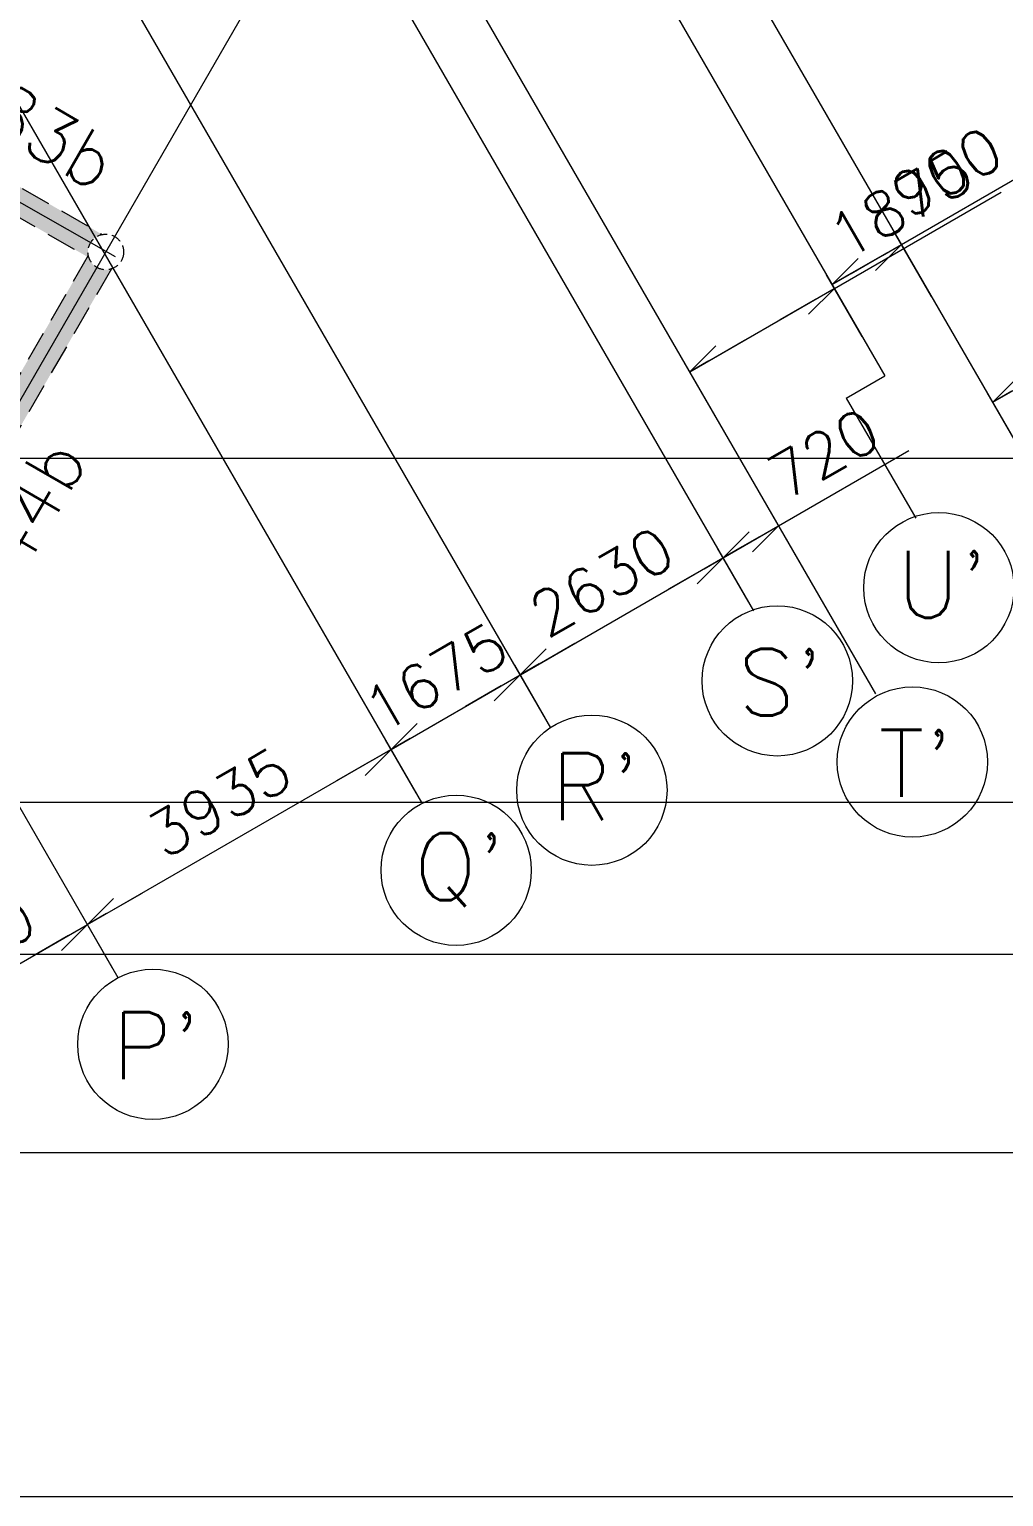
# Model space of a CAD drawing. Extents: x 875770 to 917820, y -160285 to -130585.
# Drawn here: x 915084 to 916177, y -142762 to -141114 of the extents above; entities that cross this region are included whole.
import ezdxf
from ezdxf.enums import TextEntityAlignment as Align
from ezdxf.lldxf.tags import DXFTag

# ---------------------------------------------------------------- set-up
doc = ezdxf.new("R2010")
doc.units = 0
doc.header["$LTSCALE"] = 450
doc.header["$MEASUREMENT"] = 0
doc.header["$PDMODE"] = 34
doc.header["$PDSIZE"] = 75
for name, pattern in [('__HIDDEN__5', [0.375, 0.25, -0.125]), ('CENTER2', [1.125, 0.75, -0.125, 0.125, -0.125]), ('HIDDEN', [0.375, 0.25, -0.125])]:
    doc.linetypes.add(name, pattern=pattern)
for name, color, linetype, lineweight in [('CIVIL_SHADE', 25, 'Continuous', 0), ('CV-CB-BEAM', 7, 'Continuous', 0), ('CV-CB-BEAM_NO1', 4, 'Continuous', 0), ('CV-CB-COLUMN', 3, 'Continuous', 0), ('CV-GRID_NO', 6, 'Continuous', 0), ('DIM', 2, 'Continuous', 0), ('GRID', 8, 'CENTER2', 0)]:
    doc.layers.add(name, color=color, linetype=linetype, lineweight=lineweight)
doc.styles.add('ROMANS', font='romans.shx', dxfattribs={"height": 150})
doc.styles.add('ROMANS_0', font='romans.shx')
doc.styles.add('Style-romans', font='romans.shx')
tags = doc.linetypes.add('ACAD_ISO10W100', pattern=[18.5, 12, -3, 0.5, -3]).pattern_tags.tags
tags[10:11] = [DXFTag(74, 4), DXFTag(75, 0), DXFTag(340, '0'), DXFTag(46, 1.0), DXFTag(50, 0.0), DXFTag(44, 0.0), DXFTag(45, 0.0)]
tags[8:9] = [DXFTag(74, 4), DXFTag(75, 0), DXFTag(340, '0'), DXFTag(46, 1.0), DXFTag(50, 0.0), DXFTag(44, 0.0), DXFTag(45, 0.0)]
tags[6:7] = [DXFTag(74, 4), DXFTag(75, 0), DXFTag(340, '0'), DXFTag(46, 1.0), DXFTag(50, 0.0), DXFTag(44, 0.0), DXFTag(45, 0.0)]
tags[4:5] = [DXFTag(74, 4), DXFTag(75, 0), DXFTag(340, '0'), DXFTag(46, 1.0), DXFTag(50, 0.0), DXFTag(44, 0.0), DXFTag(45, 0.0)]
doc.dimstyles.new('CIVIL KEY', dxfattribs={"dimtxt": 50, "dimasz": 0.165, "dimexe": 12.5, "dimexo": 12.5, "dimgap": 20, "dimtad": 1, "dimdec": 0, "dimlfac": 10, "dimzin": 0, "dimdsep": 46, "dimtxsty": 'ROMANS_0', "dimblk": 'TICK', "dimcen": 0.06, "dimclrd": 256, "dimclre": 2, "dimclrt": 3, "dimadec": 0, "dimazin": 0, "dimtfac": 1, "dimtdec": 0, "dimtofl": 0, "dimtmove": 0, "dimatfit": 3, "dimldrblk": 'TICK', "dimfxl": 1, "dimtolj": 1, "dimtzin": 0, "dimlwd": -1, "dimlwe": -1, "dimarcsym": 0})

# ---------------------------------------------------------------- blocks, each defined once
blk = doc.blocks.new('TICK')
at = {"color": 2, "ltscale": 0.4}
blk.add_line((-150, 0), (-429.4, 0), dxfattribs=at)
at = {"color": 3, "linetype": 'ByBlock'}
for p, q in [((0, 0), (-241.5, -64.7)), ((-150, 0), (0, 0))]:
    blk.add_line(p, q, dxfattribs=at)
blk = doc.blocks.new('*D226')
at = {"layer": 'DEFPOINTS', "color": 0, "linetype": 'Continuous', "transparency": 16777216}
for p in [(916425, -141383.1), (916459.4, -141442.7), (916199.6, -141592.7)]:
    blk.add_point(p, dxfattribs=at)
at = {"layer": 'DIM', "color": 2, "linetype": 'Continuous', "transparency": 16777216}
for p, q in [((916453.1, -141431.9), (916418.7, -141372.3)), ((916193.3, -141581.9), (916158.9, -141522.3))]:
    blk.add_line(p, q, dxfattribs=at)
at = {"layer": 'DIM', "color": 0, "linetype": 'Continuous', "transparency": 16777216}
blk.add_line((916165.3, -141533), (916424.8, -141383.2), dxfattribs=at)
at = {"layer": 'DIM', "color": 0, "linetype": 'Continuous', "transparency": 16777216, "xscale": 0.165, "yscale": 0.165, "zscale": 0.165}
for p, rotation in [((916425, -141383.1), 29.99999999830985), ((916165.2, -141533.1), 209.9999999983098)]:
    blk.add_blockref('TICK', p, dxfattribs=dict(at, rotation=rotation))
at = {"layer": 'DIM', "color": 3, "linetype": 'Continuous', "transparency": 16777216, "insert": (916272.6, -141419.1), "char_height": 50, "attachment_point": 5, "rotation": 30, "style": 'ROMANS_0'}
blk.add_mtext('\\A1;3000', dxfattribs=at)
blk = doc.blocks.new('*D244')
at = {"layer": 'DEFPOINTS', "color": 0, "linetype": 'Continuous', "transparency": 16777216}
for p in [(915862.5, -141707.8), (915896.9, -141767.5), (915669.1, -141899)]:
    blk.add_point(p, dxfattribs=at)
at = {"layer": 'DIM', "color": 2, "linetype": 'Continuous', "transparency": 16777216}
for p, q in [((915890.7, -141756.7), (915856.2, -141697)), ((915662.9, -141888.2), (915628.5, -141828.5))]:
    blk.add_line(p, q, dxfattribs=at)
at = {"layer": 'DIM', "color": 0, "linetype": 'Continuous', "transparency": 16777216}
blk.add_line((915634.9, -141839.3), (915862.3, -141707.9), dxfattribs=at)
at = {"layer": 'DIM', "color": 0, "linetype": 'Continuous', "transparency": 16777216, "xscale": 0.165, "yscale": 0.165, "zscale": 0.165}
for p, rotation in [((915862.5, -141707.8), 29.99999999830985), ((915634.7, -141839.3), 209.9999999983098)]:
    blk.add_blockref('TICK', p, dxfattribs=dict(at, rotation=rotation))
at = {"layer": 'DIM', "color": 3, "linetype": 'Continuous', "transparency": 16777216, "insert": (915726.1, -141734.6), "char_height": 50, "attachment_point": 5, "rotation": 30, "style": 'ROMANS_0'}
blk.add_mtext('\\A1;2630', dxfattribs=at)
blk = doc.blocks.new('*D245')
at = {"layer": 'DEFPOINTS', "color": 0, "linetype": 'Continuous', "transparency": 16777216}
for p in [(915924.8, -141671.8), (915959.3, -141731.5), (915896.9, -141767.5)]:
    blk.add_point(p, dxfattribs=at)
at = {"layer": 'DIM', "color": 0, "linetype": 'Continuous', "transparency": 16777216}
for p, q in [((915924.8, -141671.8), (916071, -141587.5)), ((915862.6, -141707.8), (915924.7, -141671.9))]:
    blk.add_line(p, q, dxfattribs=at)
at = {"layer": 'DIM', "color": 2, "linetype": 'Continuous', "transparency": 16777216}
for p, q in [((915953, -141720.7), (915918.6, -141661)), ((915890.7, -141756.7), (915856.2, -141697))]:
    blk.add_line(p, q, dxfattribs=at)
at = {"layer": 'DIM', "color": 0, "linetype": 'Continuous', "transparency": 16777216, "xscale": 0.165, "yscale": 0.165, "zscale": 0.165}
for p, rotation in [((915862.5, -141707.8), 209.9999999983098), ((915924.8, -141671.8), 29.99999999830985)]:
    blk.add_blockref('TICK', p, dxfattribs=dict(at, rotation=rotation))
at = {"layer": 'DIM', "color": 3, "linetype": 'Continuous', "transparency": 16777216, "insert": (915975.5, -141590.6), "char_height": 50, "attachment_point": 5, "rotation": 30, "style": 'ROMANS_0'}
blk.add_mtext('\\A1;720', dxfattribs=at)
blk = doc.blocks.new('*D246')
at = {"layer": 'DEFPOINTS', "color": 0, "linetype": 'Continuous', "transparency": 16777216}
for p in [(915634.7, -141839.3), (915669.1, -141899), (915524.1, -141982.7)]:
    blk.add_point(p, dxfattribs=at)
at = {"layer": 'DIM', "color": 2, "linetype": 'Continuous', "transparency": 16777216}
for p, q in [((915662.9, -141888.2), (915628.5, -141828.5)), ((915517.8, -141971.9), (915483.4, -141912.3))]:
    blk.add_line(p, q, dxfattribs=at)
at = {"layer": 'DIM', "color": 0, "linetype": 'Continuous', "transparency": 16777216}
blk.add_line((915489.8, -141923), (915634.6, -141839.4), dxfattribs=at)
at = {"layer": 'DIM', "color": 0, "linetype": 'Continuous', "transparency": 16777216, "xscale": 0.165, "yscale": 0.165, "zscale": 0.165}
for p, rotation in [((915634.7, -141839.3), 29.99999999830985), ((915489.7, -141923.1), 209.9999999983098)]:
    blk.add_blockref('TICK', p, dxfattribs=dict(at, rotation=rotation))
at = {"layer": 'DIM', "color": 3, "linetype": 'Continuous', "transparency": 16777216, "insert": (915539.7, -141842.2), "char_height": 50, "attachment_point": 5, "rotation": 30, "style": 'ROMANS_0'}
blk.add_mtext('\\A1;1675', dxfattribs=at)
blk = doc.blocks.new('*D247')
at = {"layer": 'DEFPOINTS', "color": 0, "linetype": 'Continuous', "transparency": 16777216}
for p in [(915489.7, -141923.1), (915524.1, -141982.7), (915183.3, -142179.5)]:
    blk.add_point(p, dxfattribs=at)
at = {"layer": 'DIM', "color": 2, "linetype": 'Continuous', "transparency": 16777216}
for p, q in [((915517.8, -141971.9), (915483.4, -141912.3)), ((915177, -142168.7), (915142.6, -142109))]:
    blk.add_line(p, q, dxfattribs=at)
at = {"layer": 'DIM', "color": 0, "linetype": 'Continuous', "transparency": 16777216}
blk.add_line((915149, -142119.8), (915489.5, -141923.2), dxfattribs=at)
at = {"layer": 'DIM', "color": 0, "linetype": 'Continuous', "transparency": 16777216, "xscale": 0.165, "yscale": 0.165, "zscale": 0.165}
for p, rotation in [((915489.7, -141923.1), 29.99999999830985), ((915148.9, -142119.8), 209.9999999983098)]:
    blk.add_blockref('TICK', p, dxfattribs=dict(at, rotation=rotation))
at = {"layer": 'DIM', "color": 3, "linetype": 'Continuous', "transparency": 16777216, "insert": (915296.8, -141982.5), "char_height": 50, "attachment_point": 5, "rotation": 30, "style": 'ROMANS_0'}
blk.add_mtext('\\A1;3935', dxfattribs=at)
blk = doc.blocks.new('*D265')
at = {"layer": 'DEFPOINTS', "color": 0, "linetype": 'Continuous', "transparency": 16777216}
for p in [(915148.9, -142119.8), (915183.3, -142179.5), (914949.5, -142314.5)]:
    blk.add_point(p, dxfattribs=at)
at = {"layer": 'DIM', "color": 2, "linetype": 'Continuous', "transparency": 16777216}
for p, q in [((915177, -142168.7), (915142.6, -142109)), ((914943.2, -142303.7), (914908.8, -142244))]:
    blk.add_line(p, q, dxfattribs=at)
at = {"layer": 'DIM', "color": 0, "linetype": 'Continuous', "transparency": 16777216}
blk.add_line((914915.2, -142254.8), (915148.7, -142119.9), dxfattribs=at)
at = {"layer": 'DIM', "color": 0, "linetype": 'Continuous', "transparency": 16777216, "xscale": 0.165, "yscale": 0.165, "zscale": 0.165}
for p, rotation in [((915148.9, -142119.8), 29.99999999830985), ((914915, -142254.8), 209.9999999983098)]:
    blk.add_blockref('TICK', p, dxfattribs=dict(at, rotation=rotation))
at = {"layer": 'DIM', "color": 3, "linetype": 'Continuous', "transparency": 16777216, "insert": (915009.5, -142148.4), "char_height": 50, "attachment_point": 5, "rotation": 30, "style": 'ROMANS_0'}
blk.add_mtext('\\A1;2700', dxfattribs=at)
blk = doc.blocks.new('*D271')
at = {"layer": 'DEFPOINTS', "color": 0, "linetype": 'Continuous', "transparency": 16777216}
for p in [(915987.4, -141405.2), (916024.8, -141470), (915862.4, -141563.8)]:
    blk.add_point(p, dxfattribs=at)
at = {"layer": 'DIM', "linetype": 'Continuous', "transparency": 16777216}
for p, q in [((915987.4, -141405.2), (916174.8, -141297)), ((915825.2, -141498.9), (915987.3, -141405.3))]:
    blk.add_line(p, q, dxfattribs=at)
at = {"layer": 'DIM', "color": 2, "linetype": 'Continuous', "transparency": 16777216}
for p, q in [((916018.6, -141459.2), (915981.2, -141394.4)), ((915856.2, -141553), (915818.8, -141488.1))]:
    blk.add_line(p, q, dxfattribs=at)
at = {"layer": 'DIM', "linetype": 'Continuous', "transparency": 16777216, "xscale": 0.165, "yscale": 0.165, "zscale": 0.165}
for p, rotation in [((915987.4, -141405.2), 29.99999999999905), ((915825, -141499), 209.999999999999)]:
    blk.add_blockref('TICK', p, dxfattribs=dict(at, rotation=rotation))
at = {"layer": 'DIM', "color": 3, "linetype": 'Continuous', "transparency": 16777216, "insert": (916061.7, -141310.3), "char_height": 50, "attachment_point": 5, "rotation": 30, "style": 'ROMANS_0'}
blk.add_mtext('\\A1;1875', dxfattribs=at)
blk = doc.blocks.new('*D273')
at = {"layer": 'DEFPOINTS', "color": 0, "linetype": 'Continuous', "transparency": 16777216}
for p in [(916062.8, -141355.9), (916102.8, -141425), (916024.8, -141470)]:
    blk.add_point(p, dxfattribs=at)
at = {"layer": 'DIM', "linetype": 'Continuous', "transparency": 16777216}
for p, q in [((916062.8, -141355.9), (916209, -141271.5)), ((915985, -141400.8), (916062.7, -141356))]:
    blk.add_line(p, q, dxfattribs=at)
at = {"layer": 'DIM', "color": 2, "linetype": 'Continuous', "transparency": 16777216}
for p, q in [((916096.5, -141414.2), (916056.6, -141345.1)), ((916018.6, -141459.2), (915978.7, -141390.1))]:
    blk.add_line(p, q, dxfattribs=at)
at = {"layer": 'DIM', "linetype": 'Continuous', "transparency": 16777216, "xscale": 0.165, "yscale": 0.165, "zscale": 0.165}
for p, rotation in [((915984.9, -141400.9), 209.999999999999), ((916062.8, -141355.9), 29.99999999999905)]:
    blk.add_blockref('TICK', p, dxfattribs=dict(at, rotation=rotation))
at = {"layer": 'DIM', "color": 3, "linetype": 'Continuous', "transparency": 16777216, "insert": (916113.5, -141274.7), "char_height": 50, "attachment_point": 5, "rotation": 30, "style": 'ROMANS_0'}
blk.add_mtext('\\A1;900', dxfattribs=at)

msp = doc.modelspace()

# ---------------------------------------------------------------- hatches: boundary and pattern name
at = {"layer": 'CIVIL_SHADE', "linetype": 'Continuous', "lineweight": 0, "ltscale": 0.018}
for points in [[(915165.43, -141344.76), (914856.46, -141166.37), (914841.46, -141192.35), (914854.45, -141199.85), (914867.44, -141207.35), (915148.9, -141369.85), (915149.78, -141368.32, -0.4142136)], [(915175.76, -141383.32, -0.4514163), (915149.78, -141368.32), (914803.01, -141968.95, -0.4514162), (914828.99, -141983.95)]]:
    msp.add_hatch(color=6, dxfattribs=at).paths.add_polyline_path(points)

# ---------------------------------------------------------------- linework, layer by layer
at = {"layer": 'CV-CB-BEAM', "linetype": 'HIDDEN', "ltscale": 0.3}
for p, q in [((914856.46, -141166.37), (915165.43, -141344.76)), ((914841.46, -141192.35), (915148.9, -141369.85)), ((915149.78, -141368.32), (914803.01, -141968.95)), ((915175.76, -141383.32), (914828.99, -141983.95))]:
    msp.add_line(p, q, dxfattribs=at)
at = {"layer": 'CV-CB-BEAM', "color": 8, "linetype": 'Continuous', "ltscale": 0.3}
msp.add_line((914916.07, -141219.15), (915179.79, -141369.36), dxfattribs=at)
at = {"layer": 'CV-CB-COLUMN', "color": 3, "linetype": '__HIDDEN__5', "ltscale": 0.1}
msp.add_circle((915169.39, -141364.36), 20, dxfattribs=at)
at = {"layer": 'CV-GRID_NO', "ltscale": 0.15}
for centre in [(916104.77, -141741.47), (915923.29, -141846.14), (916074.97, -141937.2), (915715.15, -141968.95), (915562.78, -142058.82), (915222.31, -142254.3)]:
    msp.add_circle(centre, 84.38, dxfattribs=at)
at = {"layer": 'GRID', "color": 8, "linetype": 'ACAD_ISO10W100', "ltscale": 0.0225}
for p, q in [((916199.58, -141592.73), (914138.83, -138023.4)), ((915896.9, -141767.48), (913795.41, -138127.58)), ((915669.14, -141898.98), (913638.03, -138380.99)), ((914464.14, -138766.85), (916044.12, -141503.46)), ((915524.08, -141982.73), (913686.58, -138800.08)), ((915183.3, -142179.48), (913335.27, -138978.6)), ((914530.8, -142470.42), (916512.53, -139037.97)), ((916033.89, -141860.74), (914645.13, -139455.34)), ((916000.82, -141528.46), (916044.12, -141503.46)), ((916000.82, -141528.46), (916044.12, -141503.46)), ((916000.82, -141528.46), (916078.76, -141663.46)), ((916000.82, -141528.46), (916078.76, -141663.46)), ((911701.8, -141595.89), (916858.7, -141595.89)), ((911524.74, -141982.39), (916858.7, -141982.39)), ((916858.7, -142153.39), (913209.78, -142153.39)), ((910743.61, -142375.89), (916858.7, -142375.89)), ((911088.31, -142762.39), (916858.7, -142762.39))]:
    msp.add_line(p, q, dxfattribs=at)

# ---------------------------------------------------------------- texts
at = {"layer": 'CV-CB-BEAM_NO1', "style": 'ROMANS'}
msp.add_text('$B83b', height=60, rotation=330, dxfattribs=at).set_placement((915158.67, -141298.05), align=Align.RIGHT)
msp.add_text('$B244b', height=60, rotation=60, dxfattribs=at).set_placement((914944.53, -141834.29), align=Align.TOP_LEFT)
at = {"layer": 'CV-GRID_NO', "style": 'Style-romans'}
for s, p in [("U'", (916108.76, -141737.67)), ("S'", (915927.29, -141847.64)), ("T'", (916078.97, -141938.7)), ("R'", (915719.15, -141964.88)), ("Q'", (915566.78, -142054.76)), ("P'", (915226.3, -142255.79))]:
    msp.add_text(s, height=75, dxfattribs=at).set_placement(p, align=Align.MIDDLE_CENTER)

# ---------------------------------------------------------------- dimensions: what is measured, and where the dimension line sits
at = {"layer": 'DIM', "linetype": 'Continuous'}
for base, p1, p2, override, picture, middle in [((916062.84, -141355.89), (916024.82, -141470.03), (916102.76, -141425.03), {"dimtxt": 50, "dimasz": 0.165, "dimexe": 12.5, "dimexo": 12.5, "dimgap": 20, "dimlfac": 10, "dimtxsty": 'ROMANS_0', "dimcen": 0.06, "dimdle": 0, "dimtofl": 0, "dimfrac": 0, "dimlwe": 65535}, '*D273', (916135.98, -141313.67)), ((915987.4, -141405.22), (915862.44, -141563.78), (916024.82, -141470.03), {"dimtxt": 50, "dimasz": 0.165, "dimexe": 12.5, "dimexo": 12.5, "dimgap": 20, "dimlfac": 10, "dimtxsty": 'ROMANS_0', "dimcen": 0.06, "dimdle": 0, "dimtofl": 0, "dimfrac": 0, "dimlwe": 65535}, '*D271', (916084.25, -141349.31)), ((915924.83, -141671.84), (915896.9, -141767.48), (915959.26, -141731.48), {"dimtxt": 50, "dimasz": 0.165, "dimexe": 12.5, "dimexo": 12.5, "dimgap": 20, "dimlfac": 10, "dimtxsty": 'ROMANS_0', "dimblk": 'TICK', "dimcen": 0.06, "dimdle": 0, "dimclrd": 0, "dimclre": 2, "dimclrt": 3, "dimtofl": 0, "dimfrac": 0, "dimlwe": 65535}, '*D245', (915997.96, -141629.62)), ((915634.71, -141839.34), (915524.08, -141982.73), (915669.14, -141898.98), {"dimtxt": 50, "dimasz": 0.165, "dimexe": 12.5, "dimexo": 12.5, "dimgap": 20, "dimlfac": 10, "dimtxsty": 'ROMANS_0', "dimblk": 'TICK', "dimcen": 0.06, "dimdle": 0, "dimclrd": 0, "dimclre": 2, "dimclrt": 3, "dimtofl": 0, "dimfrac": 0, "dimlwe": 65535}, '*D246', (915562.18, -141881.22))]:
    dim = msp.add_linear_dim(base=base, p1=p1, p2=p2, angle=30, dimstyle='CIVIL KEY', override=override, dxfattribs=at)
    dim.commit()
    dim.dimension.update_dxf_attribs({"geometry": picture, "text_midpoint": middle, "dimtype": 160})
for base, p1, p2, picture, middle in [((916424.96, -141383.09), (916199.58, -141592.73), (916459.39, -141442.73), '*D226', (916272.55, -141419.12)), ((915862.47, -141707.84), (915669.14, -141898.98), (915896.9, -141767.48), '*D244', (915726.09, -141734.62)), ((915489.65, -141923.09), (915183.3, -142179.48), (915524.08, -141982.73), '*D247', (915296.76, -141982.5)), ((915148.87, -142119.84), (914949.47, -142314.48), (915183.3, -142179.48), '*D265', (915009.46, -142148.37))]:
    dim = msp.add_linear_dim(base=base, p1=p1, p2=p2, angle=30, dimstyle='CIVIL KEY', override={"dimtxt": 50, "dimasz": 0.165, "dimexe": 12.5, "dimexo": 12.5, "dimgap": 20, "dimlfac": 10, "dimtxsty": 'ROMANS_0', "dimblk": 'TICK', "dimcen": 0.06, "dimdle": 0, "dimclrd": 0, "dimclre": 2, "dimclrt": 3, "dimtofl": 0, "dimfrac": 0, "dimlwe": 65535}, dxfattribs=at)
    dim.commit()
    dim.dimension.update_dxf_attribs({"geometry": picture, "text_midpoint": middle})

doc.saveas('drawing.dxf')
